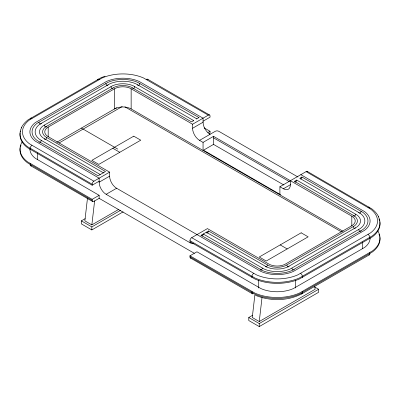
<?xml version="1.0" encoding="UTF-8"?>
<svg xmlns="http://www.w3.org/2000/svg" width="400" height="400" viewBox="0 0 400 400"><rect width="100%" height="100%" fill="white"/><g stroke="black" fill="none" stroke-linecap="round" stroke-linejoin="round"><path stroke-width="0.6" d="M87.5 198.015L84.865 220.86L91.85 224.89L118.72 209.38M91.85 224.89L94.63 200.815M254.9 294.66L252.265 317.505L259.25 321.535L315.135 289.27L314.725 286.185M259.25 321.535L262.03 297.46M21.395 127.675C22.885 124.605 25.225 122.045 27.915 119.98M28.085 119.855L101.06 77.725M203.055 121.21L210.04 117.175L210.04 116.165A2.36 1.365 -60 0 0 208.295 115.16L143.555 77.98A34.01 19.635 0 0 0 102.145 77.98L29.505 119.92A34.01 19.635 0 0 0 29.505 143.825L93.9 181.205L109.62 172.13L109.62 176.16A9.88 5.705 60 0 0 116.605 188.26L260.965 271.45A26.585 15.35 0 0 0 293.335 271.45L364.605 230.3A26.585 15.35 0 0 0 364.605 211.615L300.86 174.65M198.89 117.9A1.545 0.89 -60 0 0 198.925 117.555L137.72 82.365A24.43 14.105 0 0 0 107.98 82.365L37.1 123.285A24.43 14.105 0 0 0 37.1 140.46L98.05 175.795L105.49 171.5L45.47 136.75A13.885 8.015 0 0 1 45.47 126.99L114.4 87.195A13.885 8.015 0 0 1 131.305 87.195L191.485 121.85L193.67 120.59L133.185 85.78A16.98 9.805 0 0 0 112.515 85.78L43.015 125.905A16.98 9.805 0 0 0 43.015 137.84L103.305 172.76A1.545 0.89 -60 0 0 103.345 173.065M196.78 119.12A1.545 0.89 -60 0 1 196.745 118.815L135.84 83.785A21.335 12.32 0 0 0 109.86 83.785L39.555 124.375A21.335 12.32 0 0 0 39.555 139.37L100.23 174.535M201.22 235.82A1.545 0.89 -60 0 1 201.075 235.275L208.515 230.98L268.695 265.63A13.885 8.015 0 0 0 285.6 265.63L354.53 225.835A13.885 8.015 0 0 0 354.53 216.075L294.51 181.33L296.695 180.07L356.985 214.99A16.98 9.805 0 0 1 356.985 226.925L287.485 267.05A16.98 9.805 0 0 1 266.815 267.05L206.33 232.24A1.545 0.89 -60 0 0 206.37 232.545M201.88 236.025A1.545 0.89 -60 0 0 203.255 234.015L264.16 269.045A21.335 12.32 0 0 0 290.14 269.045L360.445 228.455A21.335 12.32 0 0 0 360.445 213.455L299.77 178.295L301.95 177.035L362.9 212.37A24.43 14.105 0 0 1 362.9 229.545L292.02 270.46A24.43 14.105 0 0 1 262.28 270.46L201.075 235.275M379.885 222.33A36.485 21.065 0 0 1 372.46 236.805L299.36 279.01A36.485 21.065 0 0 1 254.94 279.01L189.96 241.705L189.96 240.695A2.36 1.365 -60 0 1 191.705 237.67L256.445 274.85A34.01 19.635 0 0 0 297.855 274.85L370.495 232.91A34.01 19.635 0 0 0 370.495 209.005L306.1 171.625L279.9 186.75L279.9 194.815L280.34 194.565L203.495 150.2M191.025 258.1A2.36 1.365 -60 0 1 189.96 256.83L189.96 255.82L254.94 293.125A36.485 21.065 0 0 0 299.36 293.125L372.46 250.92A36.485 21.065 0 0 0 377.905 231.065M48.19 136.86L48.19 127.085L114.555 88.765A11.73 6.775 0 0 1 131.145 88.765L192.575 124.235L208.295 115.16M56.75 142.305L116.61 107.745M58.925 143.065L122.205 106.535M196.745 118.815L198.925 117.555M20.115 133.245A36.485 21.065 0 0 0 27.54 147.72L92.155 185.235L99.14 181.205M193.45 243.645A9.88 5.705 60 0 1 189.96 242.71L106.125 194.31A9.88 5.705 60 0 1 99.14 182.21L109.62 176.16M351.81 225.945L351.81 216.165L213.535 136.335L203.055 142.385L199.565 140.365A9.88 5.705 60 0 1 192.575 128.265L203.055 122.215L203.055 118.185L139.035 81.38A26.585 15.35 0 0 0 106.665 81.38L35.395 122.53A26.585 15.35 0 0 0 35.395 141.215L99.14 178.18L99.14 182.21M22.095 141.98A36.485 21.065 0 0 0 27.54 161.835L92.155 199.355L99.14 195.32L99.14 198.345L93.9 201.37A2.36 1.365 -60 0 1 92.155 200.36L27.54 162.845A36.485 21.065 0 0 1 20.115 148.37M207.895 132.535L210.04 131.29L210.04 132.3A2.36 1.365 -60 0 1 209.38 134.31M106.125 194.31L116.605 188.26M199.565 140.365L215.28 131.29A2.47 1.425 0 0 1 218.775 131.29L298.035 177.05M283.885 185.015L213.535 144.4L203.055 150.45L203.055 142.385M123.16 211.855L91.85 229.93L81.37 223.885L81.37 220.86L85.15 218.675M81.37 220.86L91.85 226.905L120.46 210.39M191.705 237.67L207.425 228.595L268.855 264.06A11.73 6.775 0 0 0 285.445 264.06L351.81 225.745A11.73 6.775 0 0 0 351.81 216.165M189.96 242.71L191.005 242.105M279.9 186.75L283.395 188.765L290.73 184.53M189.96 255.82L196.945 251.785L260.965 288.59A26.585 15.35 0 0 0 293.335 288.59L364.605 247.44A26.585 15.35 0 0 0 370.1 238.1M314.435 286.85L318.63 289.27L318.63 292.295L259.25 326.58L248.77 320.53L248.77 317.505L252.55 315.32M369.345 254.83L301.865 293.79C287.715 301.165 270.18 301.33 255.51 295.335M248.77 317.505L259.25 323.555L318.63 289.27M101.21 77.66L105.075 76.17M147.57 79.205L209.555 114.995M307.36 171.46L371.915 208.94M204.11 127.87L210.04 131.29M213.535 137.845L289.3 181.585M114.555 88.765L114.555 108.935A11.73 6.775 0 0 1 131.145 108.935L343.16 231.34M124.91 106.845L341.63 231.965M81.37 128.09L117.83 149.14M112.81 148.26L119.795 152.29M280.205 244.905L287.19 248.935M109.62 172.13L48.19 136.66A11.73 6.775 0 0 1 48.19 127.085M92.155 185.235L92.155 184.23L27.54 146.71A36.485 21.065 0 0 1 21.785 127.38M189.96 240.695L254.94 278A36.485 21.065 0 0 0 299.36 278L372.46 235.795A36.485 21.065 0 0 0 378.215 216.465M29.9 149.015A26.585 15.35 0 0 0 35.395 158.355L99.14 195.32M99.065 198.3L194.315 253.295M189.96 256.83L254.94 294.135A36.485 21.065 0 0 0 299.36 294.135L372.46 251.93A36.485 21.065 0 0 0 379.885 237.455M30.655 165.745L92.64 201.535M190.445 258L252.43 293.79M372.085 209.065C374.775 211.13 377.115 213.69 378.605 216.76M369.85 238.525L369.85 237.515A2.36 1.41 58.3 0 0 368.045 234.525M369.85 252.64L369.85 253.65A2.36 1.41 58.3 0 1 368.965 254.945M362.635 241.97L362.635 248.705M302.34 277.5L302.34 276.49A2.36 1.32 61.6 0 0 300.65 273.435M302.34 291.615L302.34 292.625A2.36 1.32 61.6 0 1 301.095 293.825M295.58 280.07L295.58 288.03M290.38 180.7L290.38 184.735A9.88 5.705 60 0 1 283.395 188.765M259.25 323.555L259.25 326.58M258.72 280.07L258.72 288.03M251.96 277.5L251.96 276.49A2.36 1.32 -61.6 0 1 253.65 273.435M251.96 291.615L251.96 292.625A2.36 1.32 -61.6 0 0 253.205 293.825M213.535 136.335L213.535 144.4M192.575 124.235L192.575 128.265M131.145 88.765L131.145 108.935M92.155 199.355L92.155 200.36M91.85 226.905L91.85 229.93M37.365 152.885L37.365 159.62M30.15 149.44L30.15 148.43A2.36 1.41 -58.3 0 1 31.955 145.44M30.15 163.555L30.15 164.565A2.36 1.41 -58.3 0 0 31.48 165.815M368.045 207.39A2.36 1.41 -58.3 0 1 369.735 207.705M369.805 207.925A2.36 1.41 -58.3 0 1 369.845 208.165M355.635 214.1A1.545 0.92 -58.3 0 1 354.94 215.64A1.545 0.92 -58.3 0 1 353.71 216.03M353.53 215.865A1.545 0.92 -58.3 0 1 353.42 215.625M301.95 177.035A1.545 0.89 -60 0 1 300.575 179.045M361.065 211.165A1.545 0.92 -58.3 0 1 359.375 213.17M358.85 212.685A1.545 0.92 -58.3 0 1 358.81 212.38M296.695 180.07A1.545 0.89 -60 0 1 295.055 182.105M294.655 181.875A1.545 0.89 -60 0 1 294.545 181.635M378.99 219.065A36.485 21.065 0 0 1 379.69 221.23M306.1 171.625A2.36 1.365 -60 0 1 307.635 171.725M134.725 86.56A1.545 0.86 -61.6 0 1 133.4 88.595M133.145 88.625A1.545 0.86 -61.6 0 1 132.925 88.56M132.65 88.165A1.545 0.86 -61.6 0 1 132.615 87.86M139.81 83.425A1.545 0.86 -61.6 0 1 138.485 85.46M138.01 85.425A1.545 0.86 -61.6 0 1 137.845 85.27M137.735 85.03A1.545 0.86 -61.6 0 1 137.7 84.725M193.67 120.59A1.545 0.89 -60 0 1 193.63 120.935M210.04 134.315A9.88 5.705 60 0 1 203.055 122.215M267.385 264.97A1.545 0.86 -61.6 0 1 266.055 267.005M265.31 266.575A1.545 0.86 -61.6 0 1 265.275 266.27M208.515 230.98A1.545 0.89 -60 0 1 207.14 232.99M206.875 233.015A1.545 0.89 -60 0 1 206.65 232.945M262.3 268.105A1.545 0.86 -61.6 0 1 261.645 269.67A1.545 0.86 -61.6 0 1 260.495 270.105M260.225 269.71A1.545 0.86 -61.6 0 1 260.19 269.405M92.155 184.23A2.36 1.365 -60 0 1 93.9 181.205M360.23 231.515A1.545 0.92 58.3 0 1 358.81 229.53M361.065 230.75A1.545 0.92 58.3 0 1 360.735 231.46M293.33 270.14A1.545 0.86 61.6 0 1 292 268.105M294.11 269.405A1.545 0.86 61.6 0 1 294.075 269.71M41.19 140.445A1.545 0.92 -58.3 0 1 39.77 142.43M39.085 142.215A1.545 0.92 -58.3 0 1 38.975 141.97M355.07 228.6A1.545 0.92 58.3 0 1 353.38 226.595M355.635 227.815A1.545 0.92 58.3 0 1 355.595 228.12M288.245 267.005A1.545 0.86 61.6 0 1 286.915 264.97M289.025 266.27A1.545 0.86 61.6 0 1 288.99 266.575M107.215 85.46A1.545 0.86 61.6 0 1 105.89 83.425M108 84.725A1.545 0.86 61.6 0 1 107.965 85.03M107.86 85.27A1.545 0.86 61.6 0 1 107.69 85.425M40.625 124.085A1.545 0.92 58.3 0 1 38.935 122.08M41.19 123.3A1.545 0.92 58.3 0 1 41.04 123.845M112.305 88.595A1.545 0.86 61.6 0 1 110.975 86.56M113.085 87.86A1.545 0.86 61.6 0 1 113.05 88.165M46.29 126.945A1.545 0.92 58.3 0 1 46.055 127.02M45.785 127A1.545 0.92 58.3 0 1 44.365 125.015M46.62 126.235A1.545 0.92 58.3 0 1 46.58 126.54M46.62 137.51A1.545 0.92 -58.3 0 1 45.49 139.38M44.695 139.44A1.545 0.92 -58.3 0 1 44.515 139.275M44.405 139.035A1.545 0.92 -58.3 0 1 44.365 138.73M20.31 147.275A36.485 21.065 0 0 1 21.01 145.105M378.99 234.19A36.485 21.065 0 0 1 379.69 236.355M30.155 119.08A2.36 1.41 58.3 0 1 30.195 118.84M30.265 118.62A2.36 1.41 58.3 0 1 31.955 118.305M97.7 79.865A2.36 1.32 61.6 0 1 97.77 79.65M97.865 79.465A2.36 1.32 61.6 0 1 99.35 79.395M146.35 79.395A2.36 1.32 -61.6 0 1 148 79.865M20.31 132.15A36.485 21.065 0 0 1 20.61 131.06M133.765 136.16L91.85 160.355L98.835 164.39L140.75 140.19L133.765 136.16M301.165 232.805L259.25 257.005L266.235 261.035L308.15 236.84L301.165 232.805"/></g></svg>
